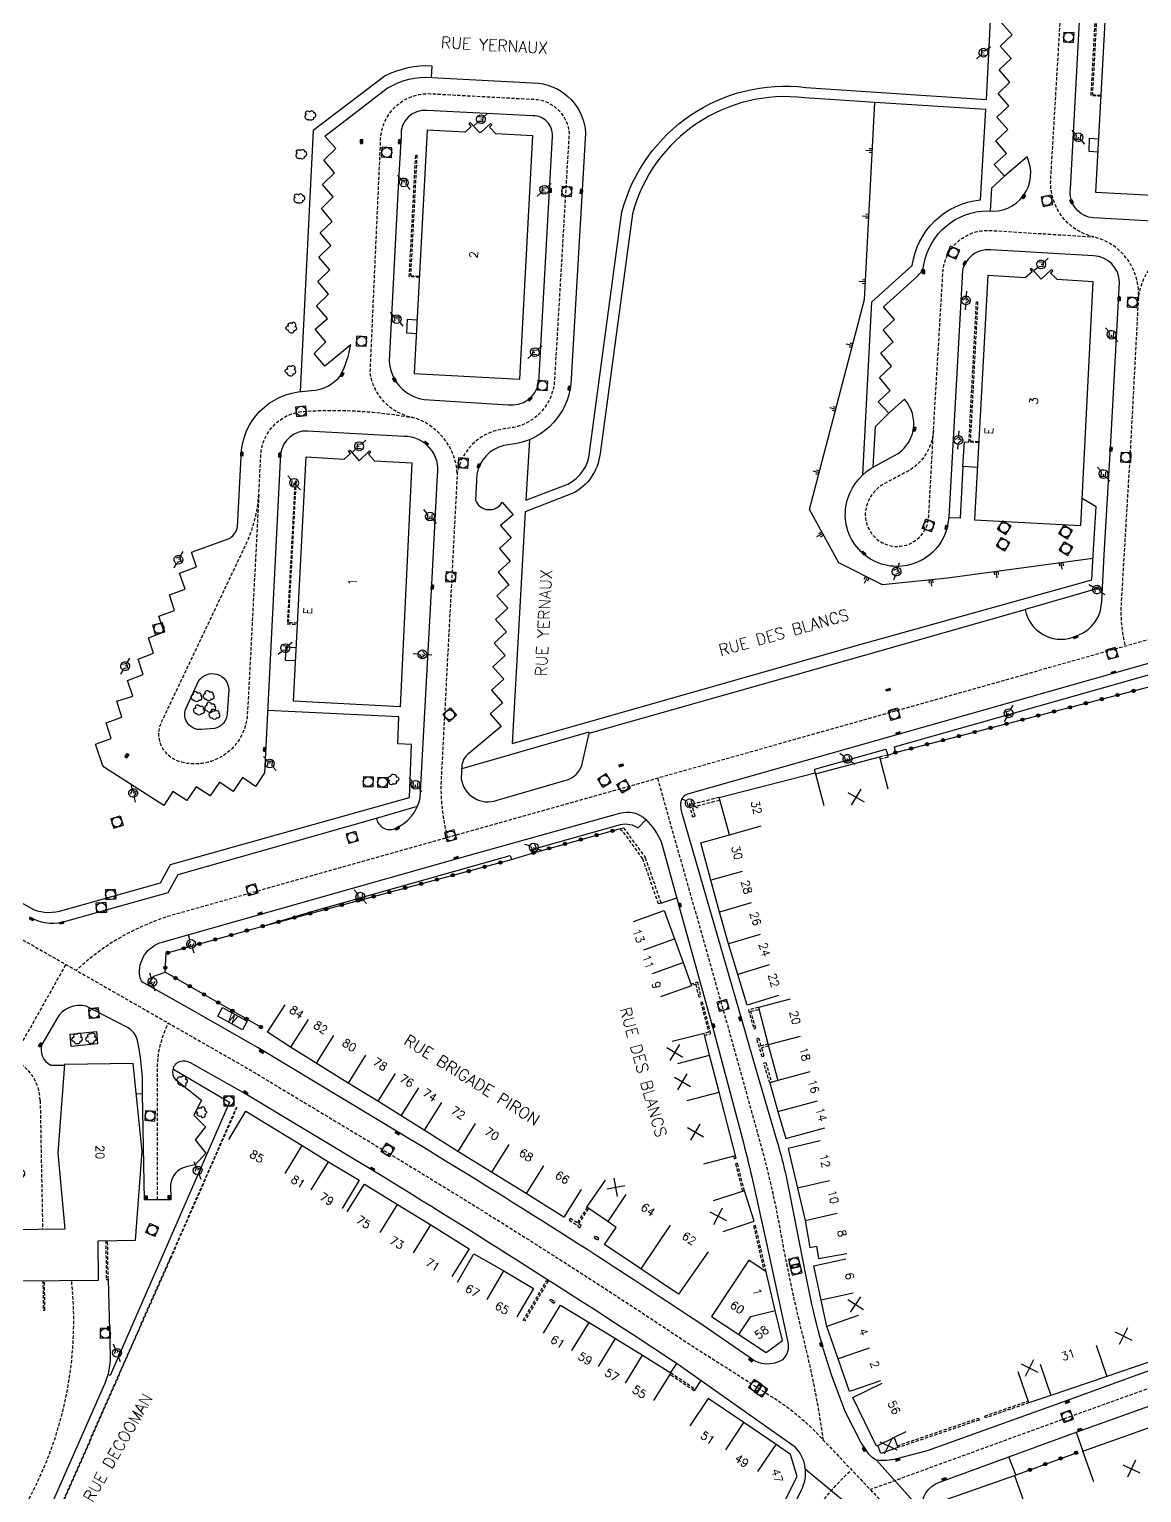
# Model space of a CAD drawing. Header units: millimetres. Extents: x 155999 to 157000, y 121000 to 122000.
# Drawn here: x 156658.4 to 156828, y 121550.5 to 121773.5 of the extents above; entities that cross this region are included whole.
import ezdxf
from ezdxf.enums import TextEntityAlignment as Align

# ---------------------------------------------------------------- set-up
doc = ezdxf.new("R2010")
doc.units = ezdxf.units.MM
doc.linetypes.add('DASHED', pattern=[0.75, 0.5, -0.25])
doc.layers.get('0').update_dxf_attribs({"linetype": 'CONTINUOUS'})
for name, color, linetype in [('W0001', 6, 'DASHED'), ('W0008', 7, 'CONTINUOUS'), ('W0100', 7, 'CONTINUOUS'), ('W0112', 1, 'DASHED'), ('W0211', 2, 'CONTINUOUS'), ('W0300', 7, 'CONTINUOUS'), ('W0322', 7, 'CONTINUOUS'), ('W0334', 7, 'CONTINUOUS'), ('W0400', 7, 'CONTINUOUS'), ('W0420', 7, 'CONTINUOUS'), ('W0471', 7, 'CONTINUOUS'), ('W0984', 7, 'CONTINUOUS'), ('W0989', 7, 'CONTINUOUS'), ('W0991', 7, 'CONTINUOUS'), ('W1102', 7, 'CONTINUOUS')]:
    doc.layers.add(name, color=color, linetype=linetype)
doc.styles.get("Standard").update_dxf_attribs({"font": 'romans.shx', "width": 0.85})

# ---------------------------------------------------------------- blocks, each defined once
blk = doc.blocks.new('t991o')
at = {"color": 0, "linetype": 'Continuous'}
for p, q in [((-1, 1), (1, -1)), ((-1, -1), (1, 1))]:
    blk.add_line(p, q, dxfattribs=at)
blk = doc.blocks.new('T400')
for p, q in [((-0.15, 0.3), (0.15, 0.3)), ((-0.15, -0.25), (-0.15, 0.3)), ((-0.15, 0.15), (0.15, 0.15)), ((-0.15, 0), (0.15, 0)), ((0.15, 0.3), (0.15, -0.25)), ((-0.15, -0.15), (0.15, -0.15)), ((-0.15, -0.25), (-0.15, -0.3)), ((-0.15, -0.3), (0.15, -0.3)), ((0.15, -0.3), (0.15, -0.25))]:
    blk.add_line(p, q)
blk = doc.blocks.new('t322o')
at = {"color": 0, "linetype": 'Continuous'}
for radius in [0.25, 0.15]:
    blk.add_circle((0, 0), radius, dxfattribs=at)
blk = doc.blocks.new('T471')
for p, q in [((-0.333334, 0.333334), (-0.333334, -0.333334)), ((-0.333334, 0.333334), (0.333334, 0.333334)), ((-0.333334, 0), (0, 0)), ((0.500001, 0.500001), (1.000002, 1.000002)), ((-0.500001, -0.500001), (-1.000002, -1.000002)), ((-0.333334, -0.333334), (0.333334, -0.333334))]:
    blk.add_line(p, q)
blk.add_ellipse((0, 0), major_axis=(0.471405, 0.471405), ratio=1, start_param=5.4977871438, end_param=11.780972451)
blk = doc.blocks.new('T420')
for p, q in [((0.75, 0.75), (-0.75, 0.75)), ((-0.75, 0.75), (-0.75, -0.75)), ((0.75, 0.75), (0.75, -0.75)), ((0.75, -0.75), (-0.75, -0.75))]:
    blk.add_line(p, q)
blk.add_ellipse((0, 0), major_axis=(-0.53, 0.53), ratio=1, start_param=3.926991, end_param=10.210176)
blk = doc.blocks.new('T300')
for p, q in [((-0.8, 0.51), (-0.86, 0.34)), ((-0.86, 0.34), (-0.86, 0.17)), ((-0.86, 0.17), (-0.74, 0.06)), ((-0.69, 0.63), (-0.8, 0.51)), ((-0.8, -0.06), (-0.74, 0.06)), ((-0.74, 0.06), (-0.69, 0.11)), ((-0.57, 0.69), (-0.69, 0.63)), ((-0.46, 0.69), (-0.57, 0.69)), ((-0.29, 0.63), (-0.46, 0.69)), ((-0.29, 0.63), (-0.17, 0.74)), ((-0.23, 0.57), (-0.29, 0.63)), ((-0.17, 0.74), (-0.06, 0.8)), ((-0.06, 0.8), (0.06, 0.8)), ((0.06, 0.8), (0.23, 0.74)), ((0.23, 0.74), (0.34, 0.63)), ((0.34, 0.63), (0.4, 0.51)), ((0.46, 0.46), (0.34, 0.46)), ((0.4, 0.51), (0.4, 0.46)), ((0.57, 0.4), (0.46, 0.46)), ((0.57, 0.4), (0.69, 0.29)), ((0.69, 0.29), (0.74, 0.17)), ((0.74, 0.06), (0.69, -0.17)), ((0.74, 0.17), (0.74, 0.06)), ((-0.8, -0.17), (-0.8, -0.06)), ((-0.8, -0.23), (-0.8, -0.17)), ((-0.74, -0.34), (-0.8, -0.23)), ((-0.69, -0.4), (-0.74, -0.34)), ((-0.51, -0.46), (-0.69, -0.4)), ((-0.4, -0.46), (-0.51, -0.46)), ((-0.4, -0.46), (-0.34, -0.46)), ((-0.34, -0.46), (-0.34, -0.4)), ((-0.34, -0.51), (-0.34, -0.46)), ((-0.29, -0.63), (-0.34, -0.51)), ((-0.17, -0.74), (-0.29, -0.63)), ((-0.06, -0.8), (-0.17, -0.74)), ((0.06, -0.8), (-0.06, -0.8)), ((0.17, -0.74), (0.06, -0.8)), ((0.23, -0.69), (0.17, -0.74)), ((0.29, -0.46), (0.23, -0.46)), ((0.29, -0.63), (0.23, -0.69)), ((0.46, -0.4), (0.29, -0.46)), ((0.34, -0.51), (0.29, -0.63)), ((0.34, -0.51), (0.34, -0.46)), ((0.57, -0.34), (0.46, -0.4)), ((0.63, -0.29), (0.57, -0.34)), ((0.69, -0.17), (0.63, -0.29))]:
    blk.add_line(p, q)
blk = doc.blocks.new('t211o')
at = {"color": 0, "linetype": 'Continuous'}
for p, q in [((-0.29, 0.5), (-0.29, 0)), ((0, 1), (0, 0)), ((0.29, 0.5), (0.29, 0))]:
    blk.add_line(p, q, dxfattribs=at)

msp = doc.modelspace()

# ---------------------------------------------------------------- linework, layer by layer
at = {"layer": 'W0001', "flags": 128}
for points in [[(156827.42, 121732.33, 0.376207), (156820.62, 121741.87, -0.364791), (156814.08, 121750.68), (156816.14, 121784.77, -0.383094), (156823.27, 121790.5), (156839.42, 121789.61, -0.424024), (156845, 121783.6), (156843.07, 121747.94, -0.379709), (156836.18, 121740.97, 0.372401), (156827.42, 121732.33), (156826.2, 121709.34), (156824.82, 121686.23, 0.073013), (156825.41, 121679.49, 0.548852)], [(156723.62, 121705.89, 0.307903), (156717.07, 121714.29, -0.322621), (156710.35, 121721.12), (156711.94, 121756.42, -0.431296), (156719.59, 121763.7), (156735.8, 121762.82, -0.352696), (156740.67, 121757.69), (156738.42, 121719.64, -0.322621), (156732.27, 121712.85), (156730.25, 121712.54, 0.307903), (156723.62, 121705.89), (156721.18, 121659.46, 0.079499), (156722.15, 121650.33, 6.253571)], [(156796.21, 121712.43, -0.279497), (156791.71, 121705.86), (156788.77, 121704.3, 0.189343), (156786.09, 121701.17, 0.513738), (156790.64, 121694.71, 0.404884), (156795.49, 121699.37), (156796.21, 121712.43), (156797.63, 121736.14, -0.428683), (156804.89, 121742.86), (156820.62, 121741.87)], [(156473.19, 121740.25), (156488.24, 121731.59), (156535.12, 121704.7), (156567.39, 121686.25), (156581.24, 121678.28), (156617.28, 121657.54), (156656.65, 121635.19), (156692.08, 121614.92), (156713.06, 121602.29, -0.011708), (156758.64, 121573.38), (156772.71, 121564.41, -0.052431), (156778.62, 121559.36), (156794.91, 121542.19), (156814.81, 121523.84), (156828.76, 121510.98), (156860.75, 121481.64), (156885.26, 121459.31), (156888.8, 121456.11, -0.026908), (156901.7, 121442.1, -0.024005), (156907.62, 121434.69), (156923.71, 121412.62)], [(156693.38, 121702.58), (156691.83, 121672.68), (156691.62, 121669.09, -0.490994), (156681.18, 121661.95, -0.460311), (156678.62, 121668.08), (156691.35, 121694.87, 0.093003), (156693.38, 121702.58), (156693.69, 121708.63, -0.38028), (156700.25, 121715.29, -0.063006), (156717.07, 121714.29, -0.616341)], [(156876.07, 121676.25), (156859.79, 121671.23, -0.148018), (156852.09, 121672.32), (156846.55, 121674.9), (156835.53, 121679.91, 0.127061), (156830.2, 121680.84), (156741.35, 121655.75), (156680.53, 121638.6, 0.121416), (156665.55, 121630.09, 1.799081)], [(156779.44, 121558.5, 0.025859), (156776.39, 121574.09, -0.016927), (156773, 121589.91, 0.023537), (156769.8, 121603.96), (156764.95, 121621.41), (156754.18, 121659.37)], [(156582.58, 121467.28), (156600.79, 121514.46, 0.062969), (156602.38, 121520.88, -0.118038), (156604.88, 121527.7), (156632.47, 121575.78), (156652.45, 121610.46), (156663.98, 121630.99)], [(156677.94, 121595.15), (156677.92, 121614.92, -0.116678), (156679.6, 121622.06, -1.545667)], [(156636.22, 121506.98), (156658.72, 121550.26, 0.148044), (156664.84, 121582.88, -3.756714)], [(156745.57, 121451.24), (156748.69, 121460.52), (156751.55, 121471.5), (156763.2, 121507.81), (156774.34, 121539.87, -0.126615), (156783.72, 121553.98, -0.210922)]]:
    msp.add_lwpolyline(points, format="xyb", dxfattribs=at)
at = {"layer": 'W0001'}
for points in [[(156635.7, 121647.08, -0.244866), (156627.45, 121641.25), (156624.04, 121640.78, -0.045153), (156609.57, 121640.4, -0.036844), (156603.74, 121641.21, 0.023851), (156594.76, 121642.65), (156586.12, 121643.62), (156580.8, 121644.12), (156563.32, 121645.45, 0.426037), (156554.18, 121637.61), (156553.89, 121629.75, 0.344517), (156561.73, 121623.37), (156582.37, 121621.85), (156616.3, 121619.37), (156629.35, 121618.44), (156655.86, 121616.53, -0.294235), (156660.05, 121610.28), (156660.42, 121590.61)], [(156883.54, 121586.35), (156858.93, 121577.13), (156839.96, 121570.32), (156817.23, 121562.15), (156786.58, 121550.97, 0.359499)]]:
    msp.add_lwpolyline(points, format="xyb", dxfattribs=at)
at = {"layer": 'W0008'}
for points in [[(156817.09, 121749.2), (156818.99, 121784.2, -0.408331), (156823.1, 121788.02), (156839.28, 121787.11, -0.434058)], [(156839.28, 121787.11, -0.434058), (156842.03, 121783.76), (156841.24, 121769.76), (156840.08, 121747.84, -0.415358), (156835.77, 121743.93), (156820.62, 121744.76, -0.430809), (156817.09, 121749.2)], [(156658.38, 121638.23, 0.177), (156663.43, 121637.44), (156679.58, 121641.97), (156681.11, 121644.73), (156711.32, 121653.29, 0.488204), (156714.12, 121651.72, 0.250047), (156717.97, 121656.42), (156719.74, 121688.96), (156720.6, 121705.56, 0.468882), (156715.55, 121711.47), (156700.81, 121712.28, 0.390269), (156696.7, 121708.87), (156694.25, 121660.21), (156692.86, 121658.11), (156690.9, 121659.5), (156689.49, 121657.38), (156687.39, 121658.8), (156685.97, 121656.7), (156683.83, 121658.09), (156682.4, 121656.01), (156680.27, 121657.36), (156678.91, 121655.24), (156669.88, 121661.02), (156669.53, 121661.43), (156668.5, 121664.56), (156670.86, 121665.46), (156670.11, 121667.84), (156672.49, 121668.71), (156671.76, 121671.11), (156674.17, 121671.91), (156673.38, 121674.29), (156675.76, 121675.17), (156674.97, 121677.55), (156677.35, 121678.42), (156676.56, 121680.8), (156678.95, 121681.68), (156678.15, 121684.06), (156680.54, 121684.93), (156679.74, 121687.31), (156682.13, 121688.19), (156681.31, 121690.63), (156683.9, 121691.61), (156683.13, 121693.84), (156689, 121695.99, 0.215852), (156690.12, 121697.71), (156690.67, 121708.38, -0.398183), (156700.37, 121718.35), (156701.42, 121718.45, 0.225525), (156705.88, 121720.83, 0.078663), (156707.38, 121725.44), (156703.42, 121722.18), (156701.79, 121724.12), (156703.61, 121725.89), (156701.96, 121727.82), (156703.83, 121729.45), (156702.18, 121731.39), (156703.98, 121733.16), (156702.37, 121735.08), (156704.19, 121736.84), (156702.55, 121738.79), (156704.34, 121740.56), (156702.73, 121742.48), (156704.55, 121744.24), (156702.91, 121746.18), (156704.7, 121747.96), (156703.09, 121749.88), (156704.91, 121751.64), (156703.27, 121753.58), (156705.11, 121755.35), (156703.43, 121757.22), (156712.96, 121764.54, -0.156084), (156719.75, 121766.19), (156736.02, 121765.31, -0.363094), (156743.17, 121757.71), (156740.91, 121719.44, -0.326603), (156732.72, 121710.38), (156730.72, 121710.08, 0.298029), (156726.62, 121705.74), (156726.42, 121701.76, 0.641195), (156730.48, 121701.47), (156732.14, 121699.54), (156730.22, 121697.88), (156731.86, 121696.03), (156730.04, 121694.37), (156731.71, 121692.47), (156729.84, 121690.77), (156731.51, 121688.87), (156729.64, 121687.18), (156731.31, 121685.28), (156729.44, 121683.58), (156731.11, 121681.68), (156729.24, 121679.98), (156730.91, 121678.08), (156729.04, 121676.38), (156730.71, 121674.48), (156728.84, 121672.78), (156730.52, 121670.89), (156728.66, 121669.18), (156730.31, 121667.26), (156725.39, 121663.16, 0.219036), (156724.34, 121661.36), (156724.22, 121659.29, 0.470408), (156729.69, 121656.03), (156740.4, 121659.14, 0.236373), (156742.59, 121661.32), (156743.72, 121666.26), (156785.52, 121678.1), (156810.17, 121685.08, 0.448593), (156817.37, 121680.83), (156818.27, 121681.17, 0.310236), (156821.85, 121686.41), (156822.24, 121693.43), (156823.23, 121710.6), (156824.56, 121734.97, 0.399779), (156820.62, 121738.98), (156804.93, 121739.91, 0.456733), (156800.56, 121735.72), (156798.53, 121699.23, -0.403853), (156790.63, 121691.66, -0.514025), (156783.21, 121702.17, -0.189343), (156787.35, 121707), (156790.28, 121708.55, 0.488981), (156791.79, 121717.13), (156789.4, 121715), (156787.76, 121716.74), (156789.62, 121718.48), (156787.97, 121720.44), (156789.83, 121722.17), (156788.19, 121724.15), (156790.05, 121725.88), (156788.52, 121727.72), (156790.26, 121729.31), (156788.58, 121731.22), (156793.73, 121735.86, 0.184157), (156794.74, 121737.64, -0.365741), (156804.51, 121745.84, 0.592293), (156810.48, 121754.07), (156807.01, 121751.15), (156805.47, 121752.9), (156807.36, 121754.58), (156805.73, 121756.54), (156807.55, 121758.23), (156805.89, 121760.14), (156807.71, 121761.84), (156806.06, 121763.74), (156807.87, 121765.44), (156806.22, 121767.35), (156808.04, 121769.05), (156806.38, 121770.95), (156808.2, 121772.65), (156806.54, 121774.56)], [(156838.71, 121572.56), (156816.05, 121564.34), (156795.23, 121556.9), (156790.58, 121555.65, -0.098087), (156787.51, 121555.47, -0.113933), (156786.24, 121556.54), (156785.14, 121558.21), (156782.78, 121562.75), (156781.02, 121567.5, -0.037143), (156776.85, 121583.22), (156774.3, 121596.17, 0.029079), (156772.38, 121604.09), (156768.94, 121615.84), (156767.11, 121622.25), (156757.89, 121654.03, -0.079302), (156757.7, 121655.55, -0.298523), (156758.75, 121657.02), (156791.16, 121666.18), (156830.23, 121677.25, -0.39151)], [(156775.05, 121548.76), (156776.04, 121550.85, 0.3257), (156775.14, 121557.43), (156757.01, 121570.24, 0.008204), (156710.99, 121599.47), (156690.88, 121611.54), (156682.96, 121616.02, 0.209095), (156681.33, 121616.18, 0.565722), (156680.7, 121613.47), (156684.62, 121610.31), (156683.49, 121608.06), (156685.24, 121606.24), (156683.68, 121604.27), (156685.29, 121602.24), (156683.68, 121600.48), (156682.33, 121600.16, 0.321101), (156679.93, 121597.47), (156679.95, 121595.15), (156675.94, 121595.15), (156675.66, 121611.28, 0.060634), (156674.87, 121619.39, 0.217551), (156673.35, 121621.4), (156667.06, 121624.64, 0.344319), (156662.59, 121622.74), (156660.31, 121618.8, 0.386753), (156661.67, 121615.68), (156663.74, 121615.65)], [(156670.42, 121582.98), (156670.7, 121571.42, -0.121823), (156669.63, 121566.58), (156656.67, 121537.06)], [(156926.17, 121414.44), (156908.08, 121439.2, 0.016021), (156905.01, 121443.02), (156895.85, 121453.28, 0.033371), (156888.6, 121460.37), (156863.28, 121483.48), (156831.38, 121512.76), (156816.58, 121526.4), (156797, 121544.44, -0.06222), (156794.65, 121547.25, -0.083538), (156794.44, 121547.76, -0.362361), (156797.29, 121552.17), (156818.09, 121559.76), (156840.82, 121567.93), (156859.81, 121574.75), (156883.9, 121583.8)]]:
    msp.add_lwpolyline(points, format="xyb", dxfattribs=at)
for points in [[(156731.35, 121716.3, 0.404416), (156736.05, 121719.68), (156738.12, 121757.25, 0.43716), (156735.16, 121760.33), (156719.01, 121761.15, 0.454385), (156715.05, 121757.3), (156714.66, 121750.51), (156713.27, 121723, 0.361651), (156718.58, 121717.11)], [(156768.69, 121597.91), (156770.57, 121589.43), (156773.99, 121573.44, -0.278872), (156773.2, 121570.77, -0.324192), (156768.25, 121571.04), (156760.28, 121576.53, 0.011223), (156715.14, 121605.12), (156693.26, 121618.28), (156682.85, 121624.24), (156675.65, 121628.3, -0.147427), (156675.23, 121629.23, -0.370728), (156678.63, 121634.42), (156694.02, 121638.78), (156724.04, 121647.25), (156748.42, 121654.06, -0.271598), (156752.36, 121653.09, -0.102084), (156754.76, 121649.54), (156757.61, 121639.24), (156762.8, 121620.57), (156767.23, 121603.83, -0.004092)]]:
    msp.add_lwpolyline(points, format="xyb", close=True, dxfattribs=at)
at = {"layer": 'W0008', "flags": 128}
msp.add_lwpolyline([(156682.24, 121669.97), (156684.19, 121674.15, -0.756889), (156688.79, 121672.83), (156688.55, 121669.24, -0.355478), (156686.6, 121666.96), (156684.58, 121666.79, -0.545952)], format="xyb", close=True, dxfattribs=at)
at = {"layer": 'W0100'}
for points in [[(156833.4, 121785.24), (156839.05, 121784.9), (156837.1, 121747.77), (156820.97, 121748.64), (156822.98, 121785.86), (156828.73, 121785.52), (156829.63, 121786.41), (156829.37, 121786.7), (156829.57, 121786.88), (156831.05, 121785.26), (156832.72, 121786.69), (156832.9, 121786.49), (156832.6, 121786.23)], [(156724.82, 121757.85), (156719.04, 121758.15), (156717.07, 121721.04), (156733.18, 121720.19), (156735.15, 121757.3), (156729.51, 121757.6), (156728.52, 121758.62), (156728.87, 121758.95), (156728.7, 121759.15), (156727.23, 121757.79), (156726.99, 121757.81), (156725.6, 121759.3), (156725.4, 121759.12), (156725.75, 121758.7)], [(156810.19, 121735.66), (156804.51, 121736), (156802.46, 121698.78), (156818.65, 121697.92), (156820.56, 121735.04), (156815.08, 121735.37), (156814.05, 121736.39), (156814.39, 121736.72), (156814.2, 121736.91), (156812.6, 121735.43), (156811.16, 121737.06), (156810.95, 121736.89), (156811.25, 121736.53)], [(156691.62, 121622.37), (156690.88, 121621.02), (156687.11, 121623.1), (156687.85, 121624.45)], [(156762.4, 121577.36), (156770.71, 121571.86), (156773.18, 121573.68), (156772.09, 121578.26), (156770.7, 121584.18), (156768.07, 121585.92)]]:
    msp.add_lwpolyline(points, close=True, dxfattribs=at)
for points in [[(156711.02, 121707.76), (156716.7, 121707.43), (156714.91, 121670.24), (156698.64, 121671.14), (156700.59, 121708.36), (156706.4, 121708.02), (156707.35, 121708.87), (156707.05, 121709.21), (156707.25, 121709.4), (156708.68, 121707.77), (156710.27, 121709.25), (156710.46, 121709.06), (156710.11, 121708.75), (156711.02, 121707.75)], [(156772.59, 121626.25), (156767.81, 121624.78), (156766.38, 121629.46), (156764.99, 121634.17), (156763.6, 121638.98), (156762.25, 121643.85), (156760.73, 121649.55), (156765.12, 121650.77), (156763.54, 121656.46), (156778.2, 121660.23), (156778.25, 121660.05), (156788, 121662.62), (156789.27, 121657.79)], [(156750.48, 121637.53), (156755.17, 121639.24), (156756.74, 121634.93), (156758.06, 121631.32), (156759.32, 121627.74), (156754.6, 121626.08)], [(156742.53, 121596.73), (156739.89, 121592.49), (156734.12, 121596.09), (156728.86, 121599.33), (156723.71, 121602.52), (156718.56, 121605.73), (156711.51, 121610.16), (156707.02, 121612.92), (156702.12, 121615.94), (156698.23, 121618.39), (156694.7, 121620.66), (156697.4, 121624.86)], [(156774.36, 121625.73), (156769.52, 121624.45), (156771.03, 121618.75), (156772.51, 121613.31), (156771.25, 121612.96), (156772.5, 121608.59), (156773.69, 121604.46), (156779.66, 121606.09)], [(156761.2, 121600.63), (156766.04, 121601.89), (156763.53, 121611.54), (156762.05, 121617.17), (156761.24, 121620.46), (156756.38, 121619.26)], [(156657, 121582.8), (156668.96, 121582.91), (156668.87, 121588.9), (156674.6, 121588.99), (156675.62, 121602.49), (156674.25, 121615.91), (156663.75, 121615.77), (156662.72, 121602.31), (156663.83, 121590.64), (156651.67, 121590.52)], [(156688.79, 121604.35), (156691.39, 121608.62), (156699.97, 121603.4), (156704, 121600.9), (156708.65, 121598.12), (156706.09, 121593.83)], [(156778.94, 121604.1), (156774.07, 121602.96), (156775.5, 121596.9), (156776.67, 121591.96), (156777.36, 121587.89), (156778.37, 121588.06), (156778.68, 121586.21), (156783, 121586.94)], [(156761.87, 121587.23), (156757.36, 121580.76), (156751.6, 121584.61), (156746.05, 121588.35), (156747.85, 121590.92), (156746.56, 121591.81), (156743.38, 121594.03), (156746.24, 121598.13)], [(156706.85, 121593.28), (156709.48, 121597.53), (156714.51, 121594.41), (156719.58, 121591.32), (156725.44, 121587.69), (156722.81, 121583.44)], [(156764.14, 121590.32), (156768.9, 121591.87), (156767.39, 121596.53), (156762.63, 121594.98)], [(156723.67, 121582.57), (156726.16, 121586.91), (156730.7, 121584.3), (156735.26, 121581.63), (156732.73, 121577.31)], [(156788.12, 121567.55), (156783.39, 121565.92), (156781.68, 121570.88), (156779.96, 121575.83), (156779.1, 121579.86), (156777.98, 121585.09), (156782.86, 121586.14)], [(156736.75, 121574.83), (156739.36, 121579.09), (156743.72, 121576.42), (156747.73, 121574), (156751.88, 121571.45), (156756.17, 121568.79), (156753.54, 121564.54)], [(156836.7, 121578.33), (156838.33, 121573.61), (156830.95, 121571.05), (156822.62, 121568.23), (156814.09, 121565.34), (156810.76, 121564.2), (156809.14, 121568.93)], [(156820.65, 121552.14), (156818.98, 121556.85), (156830.43, 121560.89), (156838.11, 121563.69), (156842.82, 121565.35), (156848.01, 121567.21), (156857.46, 121570.58), (156867.09, 121573.97), (156882.68, 121579.85)], [(156792.01, 121559.78), (156790.23, 121558.91), (156790.8, 121557.37), (156788.19, 121556.47), (156787.74, 121557.7), (156787.51, 121557.59), (156783.91, 121565.01), (156788.4, 121567.2)], [(156767.4, 121548.14), (156771.88, 121545.9), (156775.41, 121552.96), (156774.42, 121556.31), (156772.24, 121557.84), (156767.32, 121561.19), (156761.85, 121564.86), (156759.07, 121560.71)], [(156817.27, 121535.17), (156813.93, 121531.46), (156809.52, 121535.42), (156805.06, 121539.56), (156801.27, 121543.06), (156796.95, 121546.98), (156798.13, 121549.45), (156808.55, 121553.14), (156810.22, 121548.42)]]:
    msp.add_lwpolyline(points, dxfattribs=at)
at = {"layer": 'W0112'}
for points in [[(156821.76, 121763.3), (156820.24, 121763.41), (156821.25, 121781.91), (156821.43, 121781.9), (156820.43, 121763.58), (156821.77, 121763.48)], [(156717.85, 121735.73), (156716.31, 121735.81), (156717.29, 121754.32), (156717.47, 121754.31), (156716.5, 121735.98), (156717.86, 121735.91)], [(156803.11, 121710.51), (156801.62, 121710.61), (156802.76, 121731.99), (156802.94, 121731.98), (156801.81, 121710.77), (156803.12, 121710.69)], [(156699.26, 121683.02), (156697.91, 121683.09), (156699.08, 121704.58), (156698.9, 121704.59), (156697.72, 121682.92), (156699.26, 121682.84)], [(156788.08, 121662.33), (156789.32, 121662.63), (156789.25, 121662.92), (156788, 121662.62)], [(156763.54, 121656.46), (156758.99, 121655.29), (156759.49, 121653.5), (156759.88, 121653.61), (156759.49, 121655.01), (156763.65, 121656.07)], [(156759.23, 121627.99), (156760.22, 121628.33), (156760.73, 121626.06), (156760.48, 121626.01), (156760.03, 121627.99), (156759.32, 121627.74)], [(156761.31, 121620.19), (156762.26, 121620.47), (156761.01, 121625.27), (156760.75, 121625.21), (156761.93, 121620.67), (156761.24, 121620.46)], [(156769.52, 121624.45), (156767.99, 121624.08), (156768.82, 121621.21), (156769.11, 121621.29), (156768.37, 121623.87), (156769.6, 121624.16)], [(156771.07, 121618.6), (156769.99, 121618.29), (156770.37, 121616.98), (156770.08, 121616.9), (156769.27, 121619.73), (156769.55, 121619.82), (156769.9, 121618.62), (156770.98, 121618.93)], [(156771.25, 121612.96), (156770.36, 121615.95), (156770.65, 121616.04), (156771.54, 121613.04)], [(156765.75, 121601.81), (156765.87, 121601.38), (156766.16, 121601.46), (156766.04, 121601.89)], [(156767.39, 121596.53), (156766.33, 121600.7), (156766.04, 121600.62), (156767.1, 121596.43)], [(156743.43, 121594), (156741.9, 121591.62), (156740.83, 121592.3), (156740.67, 121592.05), (156742.06, 121591.17), (156741.99, 121591.07), (156742.3, 121590.85), (156742.53, 121591.23), (156742.16, 121591.46), (156743.67, 121593.83)], [(156770.7, 121584.18), (156769.09, 121591.21), (156768.8, 121591.14), (156770.34, 121584.42)], [(156670.05, 121588.92), (156670.13, 121582.98), (156670.42, 121582.98), (156670.33, 121588.93)], [(156660.47, 121582.83), (156660.52, 121578.31), (156660.76, 121578.32), (156660.72, 121582.84)], [(156733.69, 121576.75), (156737.26, 121582.86), (156737.46, 121582.73), (156733.89, 121576.64)], [(156756.17, 121568.79), (156759.9, 121566.3), (156759.73, 121566.05), (156756.02, 121568.53)], [(156810.76, 121564.2), (156804.13, 121561.91), (156804.03, 121562.19), (156810.66, 121564.48)], [(156790.69, 121557.65), (156803.06, 121561.87), (156803.16, 121561.58), (156790.8, 121557.37)]]:
    msp.add_lwpolyline(points, dxfattribs=at)
for points in [[(156754.29, 121640.23), (156751.91, 121647.09), (156748.81, 121651.38), (156748.64, 121651.34), (156748.53, 121651.72), (156748.97, 121651.84), (156752.27, 121647.28), (156754.67, 121640.36)], [(156660.15, 121541.29), (156671.41, 121566.89), (156679.95, 121586.21), (156690.05, 121609.22), (156689.97, 121609.26), (156679.87, 121586.25), (156671.32, 121566.92), (156660.06, 121541.32)], [(156745.21, 121589.25), (156744.64, 121589.64), (156744.47, 121589.39), (156745.03, 121589)], [(156738.35, 121579.36), (156737.75, 121579.72), (156737.9, 121579.98), (156738.5, 121579.62)]]:
    msp.add_lwpolyline(points, close=True, dxfattribs=at)
at = {"layer": 'W0211'}
msp.add_lwpolyline([(156820.5, 121692.87), (156798.33, 121689.89), (156788.46, 121688.88), (156781.77, 121692.19), (156777.3, 121700.32), (156785.71, 121732.36), (156787.28, 121762.37)], dxfattribs=at)
at = {"layer": 'W0322'}
for points in [[(156790.4, 121663.3), (156832.77, 121674.26), (156833.64, 121670.82)], [(156735.23, 121648.03), (156748.53, 121651.72)], [(156693.69, 121621.46), (156679.1, 121629.83), (156679.25, 121632.71), (156694.01, 121636.86), (156731.91, 121646.99)], [(156808.55, 121553.14), (156818, 121556.6)]]:
    msp.add_lwpolyline(points, dxfattribs=at)
at = {"layer": 'W0334', "flags": 128}
msp.add_lwpolyline([(156734.62, 121710.97), (156734.06, 121701.75), (156740.5, 121704.22, 0.253551), (156743.8, 121709.04), (156748.73, 121745.71, -0.374348), (156776.76, 121764.66), (156787.46, 121763.93), (156804.29, 121762.82), (156805.1, 121778.91), (156813.79, 121786.86)], format="xyb", dxfattribs=at)
at = {"layer": 'W0334'}
for points in [[(156719.71, 121766.2), (156719.78, 121767.92, 0.12688), (156712.64, 121766.43), (156701.66, 121758.09), (156699.69, 121718.3)], [(156785.42, 121705.61), (156786.81, 121731.98), (156792.98, 121737.5, -0.348379), (156803.37, 121747.51), (156804.17, 121761.27), (156787.28, 121762.37), (156776.61, 121763.07, 0.373695), (156750.31, 121745.4), (156745.39, 121708.85, -0.255828), (156741.15, 121702.75), (156733.97, 121700), (156731.98, 121664.65), (156743.27, 121667.9), (156785.18, 121679.8), (156820.33, 121689.6), (156820.53, 121693.43), (156821, 121700.73), (156818.87, 121702.03)], [(156778.2, 121660.23), (156778.11, 121660.74), (156788.95, 121663.82), (156789.25, 121662.92), (156790.4, 121663.3), (156790.25, 121664.17), (156830.63, 121675.62, -0.384794), (156834.78, 121673.19), (156835.23, 121671.39), (156833.79, 121670.98)], [(156630.52, 121659.66), (156628.82, 121656.6), (156647.4, 121645.97), (156659.02, 121639.37, 0.166655), (156663.56, 121639.27), (156678.39, 121643.44), (156679.94, 121646.25), (156716.32, 121656.44), (156716.66, 121664.51), (156714.56, 121664.64), (156714.71, 121668.75), (156694.72, 121669.69)], [(156694.01, 121636.86), (156701.8, 121639.18), (156731.7, 121647.62), (156731.91, 121646.99), (156735.23, 121648.03), (156735.01, 121648.5), (156748.52, 121652.35, -0.199301), (156751.22, 121651.8), (156752.38, 121653.06)]]:
    msp.add_lwpolyline(points, format="xyb", dxfattribs=at)
for points in [[(156821.3, 121754.79), (156819.94, 121754.87), (156820, 121756.91), (156821.41, 121756.83)], [(156807.01, 121751.15), (156805.03, 121749.28), (156804.84, 121745.81)], [(156717.5, 121729.2), (156715.99, 121729.28), (156715.87, 121727.26), (156717.39, 121727.18)], [(156787.01, 121706.81), (156787.35, 121712.96), (156789.4, 121715)], [(156802.9, 121706.76), (156800.69, 121706.91), (156800.3, 121698.99), (156798.53, 121699.09)], [(156821.95, 121688.17), (156820.91, 121688.18), (156810.17, 121685.08)], [(156698.96, 121677.25), (156697.47, 121677.33), (156697.57, 121679.41), (156699.07, 121679.33)], [(156743.72, 121666.26), (156743.68, 121666.39), (156724.31, 121660.83)], [(156711.32, 121653.29), (156717.56, 121655.11)], [(156754.67, 121640.36), (156757.08, 121641.15)], [(156676.45, 121627.85), (156677.36, 121629.23), (156679.1, 121629.83)], [(156680.28, 121615.11), (156688.92, 121610.04), (156678.79, 121586.84), (156670.7, 121568.35), (156670.38, 121568.59)], [(156675.66, 121611.28), (156674.73, 121611.24)], [(156756.16, 121568.8), (156757.11, 121570.17)], [(156760.76, 121567.59), (156759.9, 121566.3)], [(156817.98, 121559.72), (156818.98, 121556.85)], [(156787.51, 121555.47), (156794.44, 121547.76)], [(156808.74, 121553.21), (156807.7, 121555.97)], [(156776.68, 121554.09), (156787.02, 121545.57), (156786.71, 121545.25)]]:
    msp.add_lwpolyline(points, dxfattribs=at)
at = {"layer": 'W0334', "flags": 128}
msp.add_lwpolyline([(156800.69, 121706.91), (156800.93, 121710.65), (156801.62, 121710.61)], dxfattribs=at)
at = {"layer": 'W0334'}
msp.add_lwpolyline([(156664.64, 121620.39), (156668.63, 121620.8), (156668.78, 121618.93), (156664.78, 121618.52)], close=True, dxfattribs=at)
at = {"layer": 'W1102'}
for p, q in [((156767.06, 121645.19), (156762.25, 121643.85)), ((156768.4, 121640.37), (156763.6, 121638.98)), ((156752.05, 121633.22), (156756.74, 121634.93)), ((156769.78, 121635.59), (156764.99, 121634.17)), ((156753.36, 121629.61), (156758.06, 121631.32)), ((156771.16, 121630.93), (156766.38, 121629.46)), ((156700.89, 121622.62), (156698.23, 121618.39)), ((156704.75, 121620.2), (156702.12, 121615.94)), ((156775.87, 121620.03), (156771.03, 121618.75)), ((156709.64, 121617.18), (156707.02, 121612.92)), ((156757.22, 121615.9), (156762.05, 121617.17)), ((156714.17, 121614.39), (156711.51, 121610.16)), ((156777.34, 121614.62), (156772.51, 121613.31)), ((156717.7, 121612.18), (156715.04, 121607.94)), ((156758.69, 121610.28), (156763.53, 121611.54)), ((156721.2, 121609.97), (156718.56, 121605.73)), ((156726.34, 121606.77), (156723.71, 121602.52)), ((156697.37, 121599.13), (156699.97, 121603.4)), ((156731.49, 121603.59), (156728.86, 121599.33)), ((156701.37, 121596.65), (156704, 121600.9)), ((156736.76, 121600.33), (156734.12, 121596.09)), ((156780.37, 121598.05), (156775.5, 121596.9)), ((156749.34, 121595.97), (156746.56, 121591.81)), ((156711.88, 121590.16), (156714.51, 121594.41)), ((156716.98, 121587.05), (156719.58, 121591.32)), ((156756.06, 121591.28), (156751.6, 121584.61)), ((156728.2, 121579.96), (156730.7, 121584.3)), ((156783.99, 121580.9), (156779.1, 121579.86)), ((156741.11, 121572.16), (156743.72, 121576.42)), ((156784.71, 121577.49), (156779.96, 121575.83)), ((156745.14, 121569.72), (156747.73, 121574)), ((156749.27, 121567.19), (156751.88, 121571.45)), ((156786.41, 121572.51), (156781.68, 121570.88)), ((156821.01, 121572.96), (156822.62, 121568.23)), ((156812.49, 121570.08), (156814.09, 121565.34)), ((156764.54, 121557.04), (156767.32, 121561.19)), ((156769.42, 121553.71), (156772.24, 121557.84))]:
    msp.add_line(p, q, dxfattribs=at)
at = {"layer": 'W1102', "flags": 128}
for points in [[(156778.25, 121660.05), (156779.52, 121655.22)], [(156765.12, 121650.77), (156769.94, 121652.11)], [(156772.5, 121608.59), (156778.53, 121610.23)], [(156776.67, 121591.96), (156781.54, 121593.11)], [(156787.74, 121557.7), (156790.23, 121558.91)]]:
    msp.add_lwpolyline(points, dxfattribs=at)
at = {"layer": 'W1102'}
msp.add_lwpolyline([(156766.55, 121574.61), (156768.38, 121577.37), (156772.09, 121578.26)], dxfattribs=at)

# ---------------------------------------------------------------- block references
at = {"layer": 'W0211'}
for p, rotation in [((156786.9, 121755.05), 86.99255416906601), ((156786.37, 121745.06), 86.99255416906601), ((156785.85, 121735.07), 86.99255416906601), ((156783.86, 121725.32), 75.3067569350358), ((156781.32, 121715.64), 75.3067569350358), ((156778.78, 121705.97), 75.3067569350358), ((156779.31, 121696.68), 118.782306619804), ((156815.68, 121692.22), 187.660202072946), ((156786.15, 121690.03), 153.672948636199), ((156795.84, 121689.64), 185.833925430072), ((156805.76, 121690.89), 187.660202072946)]:
    msp.add_blockref('t211o', p, dxfattribs=dict(at, rotation=rotation))
at = {"layer": 'W0300'}
for p, rotation in [((156701.12, 121760.38), 217.233537844753), ((156699.73, 121754.47), 217.233537844753), ((156699.44, 121747.73), 217.233537844753), ((156698.31, 121727.97), 267.107326391674), ((156698.19, 121721.4), 267.107326391674), ((156683.8, 121671.83), 194.574960256626), ((156685.65, 121671.97), 194.574960256626), ((156684.18, 121669.8), 194.574960256626), ((156685.89, 121670.17), 194.574960256626), ((156686.54, 121669.14), 194.574960256626), ((156713.91, 121659.27), 87.91535900353489), ((156665.67, 121619.62), 274.309540226277), ((156667.79, 121619.67), 274.309540226277), ((156681.67, 121613.31), 149.570592758277), ((156684.59, 121608.58), 149.570592758277)]:
    msp.add_blockref('T300', p, dxfattribs=dict(at, rotation=rotation))
at = {"layer": 'W0322'}
for p, rotation in [((156821.86, 121671.44), 14.5011347278889), ((156824.28, 121672.07), 14.5011347278889), ((156826.7, 121672.69), 14.5011347278889), ((156812.18, 121668.94), 14.5011347278889), ((156814.6, 121669.56), 14.5011347278889), ((156817.02, 121670.19), 14.5011347278889), ((156819.44, 121670.82), 14.5011347278889), ((156804.92, 121667.06), 14.5011347278889), ((156807.34, 121667.69), 14.5011347278889), ((156809.76, 121668.31), 14.5011347278889), ((156795.24, 121664.56), 14.5011347278889), ((156797.66, 121665.18), 14.5011347278889), ((156800.08, 121665.81), 14.5011347278889), ((156802.5, 121666.43), 14.5011347278889), ((156790.4, 121663.3), 14.5011347278889), ((156792.82, 121663.93), 14.5011347278889), ((156747.28, 121651.38), 15.5057564663435), ((156740.05, 121649.37), 15.5057564663435), ((156742.46, 121650.04), 15.5057564663435), ((156744.87, 121650.71), 15.5057564663435), ((156730.2, 121646.53), 14.9716846454118), ((156735.23, 121648.03), 15.5057564663435), ((156737.64, 121648.7), 15.5057564663435), ((156722.95, 121644.6), 14.9716846454118), ((156725.37, 121645.24), 14.9716846454118), ((156727.78, 121645.89), 14.9716846454118), ((156715.7, 121642.66), 14.9716846454118), ((156718.12, 121643.3), 14.9716846454118), ((156720.54, 121643.95), 14.9716846454118), ((156706.04, 121640.08), 14.9716846454118), ((156708.46, 121640.72), 14.9716846454118), ((156710.87, 121641.37), 14.9716846454118), ((156713.29, 121642.01), 14.9716846454118), ((156698.8, 121638.14), 14.9716846454118), ((156701.21, 121638.78), 14.9716846454118), ((156703.63, 121639.43), 14.9716846454118), ((156689.16, 121635.49), 15.6953730827874), ((156691.56, 121636.17), 15.6953730827874), ((156693.97, 121636.85), 15.6953730827874), ((156696.38, 121637.49), 14.9716846454118), ((156681.93, 121633.46), 15.6953730827874), ((156684.34, 121634.14), 15.6953730827874), ((156686.75, 121634.82), 15.6953730827874), ((156679.53, 121632.79), 15.6953730827874), ((156679.13, 121630.5), 86.93191870404358), ((156680.68, 121628.92), 150.149212667369), ((156682.85, 121627.68), 150.149212667369), ((156685.02, 121626.43), 150.149212667369), ((156687.19, 121625.19), 150.149212667369), ((156689.36, 121623.94), 150.149212667369), ((156691.52, 121622.7), 150.149212667369), ((156693.69, 121621.46), 150.149212667369), ((156815.59, 121555.72), 20.11653253037129), ((156817.94, 121556.58), 20.11653253037129), ((156810.9, 121554), 20.11653253037129), ((156813.24, 121554.86), 20.11653253037129)]:
    msp.add_blockref('t322o', p, dxfattribs=dict(at, rotation=rotation))
at = {"layer": 'W0400'}
for p, rotation in [((156709.03, 121756.41), 356.738349778034), ((156714.84, 121756.42), 356.738349778034), ((156737.8, 121748.94), 176.9662062821455), ((156742.53, 121748.8), 176.9662062821455), ((156809.95, 121748.04), 321.0054624407921), ((156817.26, 121747.24), 21.64424235756648), ((156794.7, 121736.55), 176.9848446800234), ((156800.98, 121737.89), 332.4375413602401), ((156824.51, 121732.43), 176.8843946584306), ((156706.07, 121720.92), 336.720961967874), ((156714.03, 121720.11), 31.55567565576758), ((156740.71, 121718.82), 173.1783221547795), ((156734.72, 121717.19), 312.8265679866226), ((156793.3, 121712.61), 349.4006724222513), ((156718.9, 121710.42), 231.8977215774287), ((156823.28, 121709.51), 176.7835961933545), ((156690.79, 121708.79), 177.0517709932322), ((156696.59, 121708.61), 177.0064123995406), ((156726.91, 121706.98), 155.2056514710188), ((156798.17, 121697.6), 347.7988618679314), ((156785.57, 121693.66), 228.8805301535642), ((156719.82, 121688.49), 176.8917959292998), ((156817.9, 121680.89), 290.619947963375), ((156823.66, 121675.5), 105.8187627528525), ((156789.31, 121672.86), 105.7842531108349), ((156790.83, 121666.22), 105.7842531108349), ((156673.26, 121662.84), 327.7813439719738), ((156694.26, 121663.78), 357.109531311838), ((156748.6, 121661.33), 286.5228889097735), ((156714.51, 121651.78), 124.2760569258943), ((156723.49, 121647.23), 105.7530411938982), ((156757.55, 121640.06), 15.48987101536595), ((156658.74, 121637.93), 60.40825532888698), ((156693.6, 121638.75), 105.8153260267921), ((156663.35, 121637.35), 106.1373913281069), ((156766.78, 121622.74), 15.518160972024), ((156762.67, 121621.68), 15.518160972024), ((156660.06, 121618.72), 150.3409658512261), ((156693.75, 121617.74), 237.277592549777), ((156691.36, 121611.49), 237.277592549777), ((156714.52, 121605.3), 59.01835122595703), ((156710.71, 121599.82), 59.01835122595703), ((156676.2, 121595.46), 0.4681728807840368), ((156679.71, 121595.51), 0.4681728807840368), ((156670.52, 121575.55), 1.424860858074961), ((156779.1, 121573.07), 197.458329200272), ((156768.37, 121570.73), 55.43049022822201), ((156816.6, 121564.32), 289.958332885425), ((156818.5, 121560.11), 289.958332885425), ((156785.66, 121557.11), 213.311246160117), ((156790.74, 121555.54), 284.971579286748), ((156797.84, 121552.59), 290.036043525175)]:
    msp.add_blockref('T400', p, dxfattribs=dict(at, rotation=rotation))
at = {"layer": 'W0420'}
for p, rotation in [((156816.8, 121772.3), 86.9063319340962), ((156712.88, 121754.74), 266.738349778034), ((156740.3, 121748.82), 86.9662062821455), ((156813.49, 121747.41), 101.541349664532), ((156799.22, 121739.48), 246.753433975588), ((156826.52, 121731.93), 86.8843946584306), ((156709.05, 121725.96), 267.107326391674), ((156736.59, 121719.21), 356.223846175665), ((156699.85, 121715.32), 185.388694822559), ((156724.51, 121707.4), 356.223846175665), ((156825.52, 121708.3), 86.7835961933545), ((156795.47, 121697.9), 249.5811997211501), ((156807.01, 121697.58), 148.703559540127), ((156806.83, 121695.06), 148.703559540127), ((156816.37, 121696.92), 148.703559540127), ((156816.42, 121694.37), 148.703559540127), ((156722.62, 121690.08), 86.89179592929979), ((156678.15, 121682.21), 194.574960256626), ((156823.41, 121678.39), 15.8187627528526), ((156722.46, 121669.05), 131.533660055062), ((156790.23, 121669.12), 15.784253110835), ((156710.04, 121658.86), 87.91535900353489), ((156712.23, 121658.77), 87.91535900353489), ((156746.07, 121659.05), 211.07868823821), ((156748.99, 121658.18), 211.07868823821), ((156671.75, 121652.71), 108.312076738659), ((156707.61, 121650.35), 15.8153260267921), ((156722.59, 121650.59), 15.7530411938982), ((156670.78, 121641.65), 3.20273163584739), ((156692.3, 121642.37), 15.8153260267921), ((156669.35, 121639.64), 3.20273163584739), ((156764.14, 121624.74), 285.518160972024), ((156668.27, 121623.57), 274.309540226277), ((156688.8, 121610.21), 90), ((156676.8, 121607.95), 85.6594630608969), ((156713.03, 121602.73), 328.95191240837), ((156677.14, 121590.53), 246.292669533161), ((156775, 121585.55), 103.204066399708), ((156775.24, 121584.56), 103.204066399708), ((156670, 121574.78), 271.424860858075), ((156769.06, 121566.73), 326.157677503454), ((156769.86, 121566.1), 326.157677503454), ((156816.57, 121562.14), 199.766383745786)]:
    msp.add_blockref('T420', p, dxfattribs=dict(at, rotation=rotation))
at = {"layer": 'W0471'}
for p, rotation in [((156803.82, 121769.95), 356.205675348441), ((156727.23, 121759.8), 177.116303143704), ((156818.3, 121757.07), 86.9063319340962), ((156715.48, 121750.18), 266.738349778034), ((156736.87, 121749.05), 356.970244973034), ((156812.63, 121737.68), 176.570133149157), ((156801.16, 121732.19), 219.421876052492), ((156714.39, 121729.34), 266.504778263348), ((156823.35, 121726.97), 86.8843946584306), ((156735.45, 121724.31), 356.970244973034), ((156800, 121710.93), 219.421876052492), ((156708.66, 121709.98), 356.945843060446), ((156698.77, 121704.39), 86.89064372772522), ((156822.13, 121705.73), 86.7835961933545), ((156719.47, 121699.27), 87.0317965801162), ((156681.12, 121692.69), 194.574960256626), ((156790.58, 121690.88), 205.598253108981), ((156821.12, 121688.13), 284.165354768264), ((156697.4, 121679.19), 176.823348987213), ((156718.32, 121678.26), 131.533660055062), ((156673, 121676.46), 194.574960256626), ((156807.67, 121669.27), 15.784253110835), ((156695.05, 121661.63), 267.109531311838), ((156783.1, 121662.34), 100.644844421436), ((156674.23, 121657.13), 237.321070494751), ((156717.27, 121658.38), 87.91535900353489), ((156759.06, 121655.57), 105.676661896485), ((156735.28, 121648.82), 115.599876643293), ((156708.85, 121641.33), 87.05177099323221), ((156683.07, 121634.12), 60.94997716652179), ((156677.15, 121628.34), 60.94997716652179), ((156657.03, 121599.11), 32.0084633572691), ((156684.05, 121599.6), 246.292669533161), ((156671.76, 121571.81), 246.107851568264)]:
    msp.add_blockref('T471', p, dxfattribs=dict(at, rotation=rotation))
at = {"layer": 'W0991'}
for p, rotation in [((156784.4, 121656.5), 284.7465701761308), ((156756.8, 121617.6), 13.92040030503763), ((156757.95, 121613.1), 14.68412059628587), ((156759.95, 121605.45), 14.58574988799474), ((156747.79, 121597.05), 55.09034198836554), ((156763.39, 121592.65), 17.98477722611752), ((156784.35, 121579.19), 11.95805513415502), ((156825.16, 121574.37), 288.7565867045342), ((156810.82, 121569.5), 288.9197385626948), ((156789.33, 121557.63), 289.1684157772406), ((156826.37, 121554.16), 289.4569236089862)]:
    msp.add_blockref('t991o', p, dxfattribs=dict(at, rotation=rotation))

# ---------------------------------------------------------------- texts
at = {"layer": 'W0984'}
for s, rotation, p in [('E', 86.8446, (156804.66, 121712.3)), ('E', 87.0064, (156700.83, 121684.88)), ('W', 331.3815, (156689.36, 121622.74))]:
    msp.add_text(s, height=1.25, rotation=rotation, dxfattribs=at).set_placement(p, align=Align.MIDDLE)
at = {"layer": 'W0989'}
for s, rotation, p in [('RUE YERNAUX', 356.9105, (156729.29, 121771.09)), ('RUE YERNAUX', 87.0342, (156736.79, 121683.05)), ('RUE DES BLANCS', 15.7733, (156773.39, 121681.6)), ('RUE DES BLANCS', 285.8371, (156751.99, 121614.6)), ('RUE BRIGADE PIRON', 328.0355, (156725.86, 121613.39)), ('RUE DECOOMAN', 60.1197, (156671.89, 121557.37))]:
    msp.add_text(s, height=1.75, rotation=rotation, dxfattribs=at).set_placement(p, align=Align.MIDDLE)
at = {"layer": 'W0991'}
for s, rotation, p in [('2', 86.9702, (156726.11, 121739.17)), ('3', 86.5701, (156811.51, 121716.91)), ('1', 86.7062, (156707.67, 121689.29)), ('32', 284.4185, (156769.22, 121654.92)), ('30', 285.5256, (156766.27, 121648.03)), ('28', 285.5221, (156767.73, 121642.78)), ('26', 286.0959, (156769.09, 121637.98)), ('13', 290.0531, (156751.26, 121635.37)), ('24', 286.4349, (156770.47, 121633.26)), ('11', 290.0235, (156752.71, 121631.41)), ('22', 287.0722, (156771.87, 121628.59)), ('9', 289.3245, (156753.98, 121627.85)), ('84', 327.2776, (156699.15, 121623.74)), ('82', 327.2776, (156702.82, 121621.41)), ('20', 284.8136, (156775.11, 121622.89)), ('80', 327.2776, (156707.19, 121618.69)), ('18', 285.2369, (156776.6, 121617.34)), ('78', 327.2776, (156711.9, 121615.79)), ('76', 327.2776, (156715.93, 121613.29)), ('74', 327.2776, (156719.45, 121611.08)), ('16', 285.2369, (156777.94, 121612.43)), ('72', 327.2776, (156723.77, 121608.37)), ('14', 285.2369, (156779.1, 121608.16)), ('70', 327.2776, (156728.92, 121605.18)), ('20', 270.8361, (156669.17, 121602.4)), ('85', 328.6717, (156693.08, 121601.74)), ('68', 327.2776, (156734.13, 121601.96)), ('12', 283.273, (156779.65, 121601.08)), ('81', 328.2403, (156699.37, 121597.89)), ('66', 327.2776, (156739.65, 121598.53)), ('79', 329.1493, (156703.73, 121595.24)), ('10', 283.313, (156780.95, 121595.58)), ('64', 325.0903, (156752.7, 121593.63)), ('75', 328.2181, (156709.36, 121591.72)), ('73', 328.6241, (156714.43, 121588.61)), ('62', 325.0903, (156758.97, 121589.25)), ('8', 283.313, (156782.27, 121590.03)), ('71', 328.1872, (156719.89, 121585.25)), ('6', 282.1468, (156783.43, 121583.52)), ('67', 330.08, (156725.94, 121581.27)), ('1', 283.1445, (156769.37, 121581.12)), ('65', 329.6351, (156730.47, 121578.64)), ('60', 326.5097, (156766.3, 121578.74)), ('58', 36.3122, (156770.02, 121574.94)), ('61', 328.5475, (156738.93, 121573.49)), ('4', 288.8036, (156785.56, 121575)), ('59', 328.8277, (156743.13, 121570.94)), ('31', 18.6998, (156816.75, 121571.52)), ('57', 328.412, (156747.2, 121568.45)), ('2', 289.0064, (156787.26, 121570.04)), ('55', 328.2296, (156751.4, 121565.86)), ('56', 295.9377, (156790.21, 121563.49)), ('51', 326.1562, (156761.8, 121558.87)), ('49', 325.6817, (156766.98, 121555.37)), ('47', 286.4128, (156772.4, 121553.1))]:
    msp.add_text(s, height=1.25, rotation=rotation, dxfattribs=at).set_placement(p, align=Align.MIDDLE)

doc.saveas('drawing.dxf')
